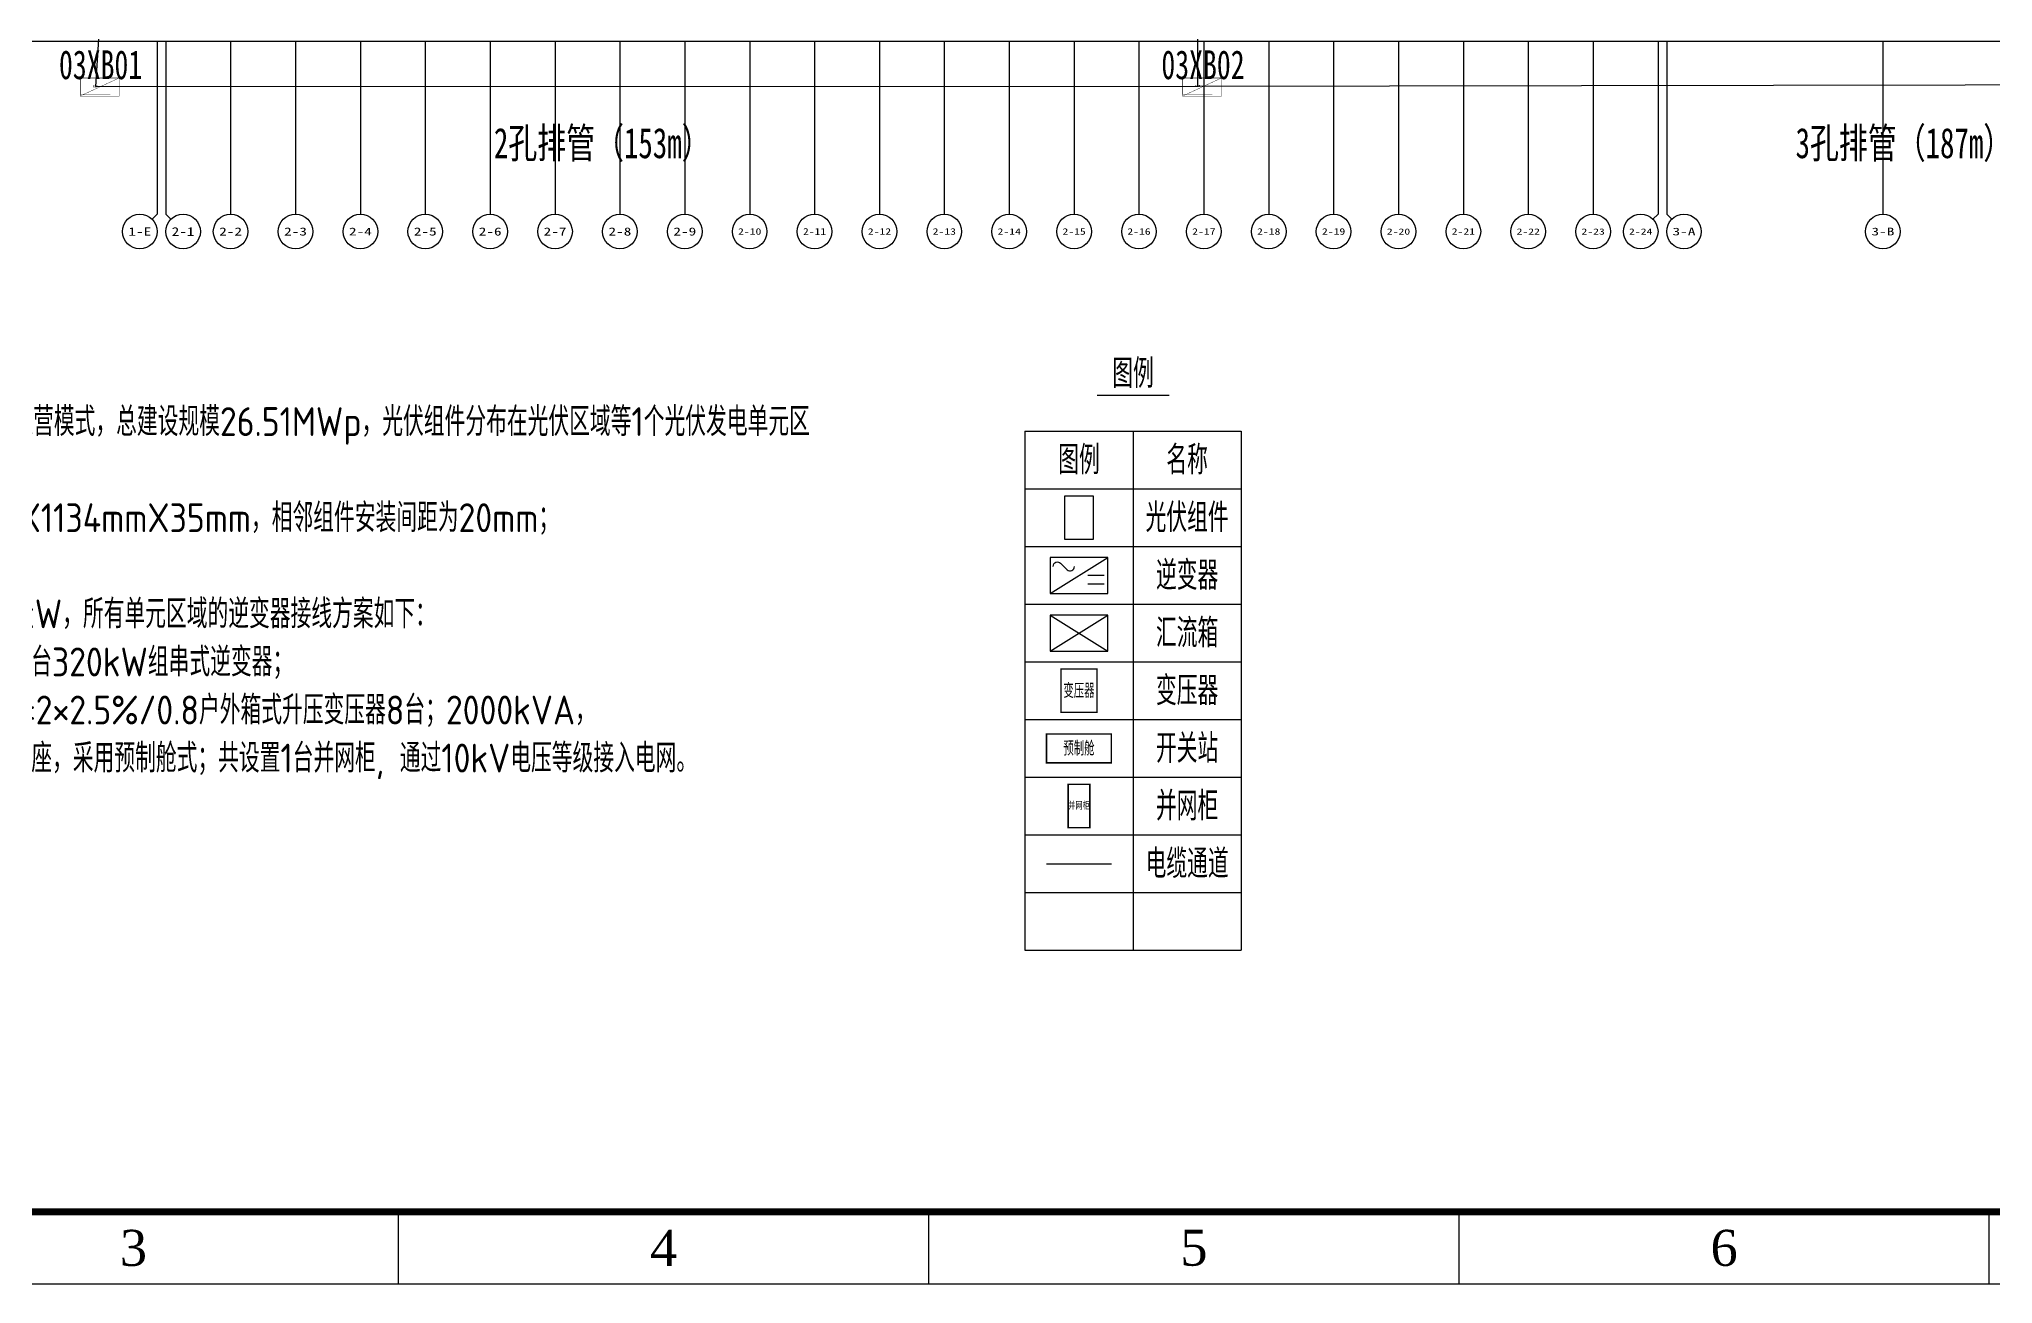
# Model space of a CAD drawing. Header units: metres. Extents: x 1218 to 2690, y 1163 to 1758.
# Drawn here: x 1389.2 to 1660.3, y 1163.8 to 1336.4 of the extents above; entities that cross this region are included whole.
import ezdxf
from ezdxf.enums import TextEntityAlignment as Align

# ---------------------------------------------------------------- set-up
doc = ezdxf.new("R2010")
doc.units = ezdxf.units.M
for name, color, linetype in [('AXIS', 3, 'Continuous'), ('AXIS_TEXT', 7, 'Continuous'), ('WALL', 9, 'Continuous'), ('文字', 7, 'Continuous'), ('电缆通道', 7, 'ByLayer'), ('箱变', 7, 'ByLayer'), ('箱逆', 2, 'Continuous')]:
    doc.layers.add(name, color=color, linetype=linetype)
doc.styles.add('Albedo', font='gbenor', dxfattribs={"bigfont": 'gbcbig'})
doc.styles.add('COMPLEX', font='COMPLEX')
doc.styles.add('Times', font='times.ttf')
doc.styles.add('仿宋1250', font='txt', dxfattribs={"width": 0.7071, "height": 1250})
doc.styles.add('宋体', font='txt', dxfattribs={"width": 0.7, "height": 100})

# ---------------------------------------------------------------- blocks, each defined once
blk = doc.blocks.new('_AXISO')
blk.add_circle((0, 0), 0.5)
at = {"layer": 'AXIS_TEXT', "style": 'COMPLEX', "width": 1.041667}
blk.add_attdef('A', text='', height=0.56, dxfattribs=at).set_placement((-0.25, -0.28), (0.25, -0.28), align=Align.FIT)
blk = doc.blocks.new('DT1')
at = {"layer": 'AXIS', "color": 252, "true_color": 0x939598}
for p, q in [((198160, 1865104), (198160, 1841104)), ((199360, 1865104), (199360, 1841104)), ((208360, 1865104), (208360, 1841104)), ((217360, 1865104), (217360, 1841104)), ((226360, 1865104), (226360, 1841104)), ((235360, 1865104), (235360, 1841104)), ((244360, 1865104), (244360, 1841104)), ((253360, 1865104), (253360, 1841104)), ((262360, 1865104), (262360, 1841104)), ((271360, 1865104), (271360, 1841104)), ((280360, 1865104), (280360, 1841104)), ((289360, 1865104), (289360, 1841104)), ((298360, 1865104), (298360, 1841104)), ((307360, 1865104), (307360, 1841104)), ((316360, 1865104), (316360, 1841104)), ((325360, 1865104), (325360, 1841104)), ((334360, 1865104), (334360, 1841104)), ((343360, 1865104), (343360, 1841104)), ((352360, 1865104), (352360, 1841104)), ((361360, 1865104), (361360, 1841104)), ((370360, 1865104), (370360, 1841104)), ((379360, 1865104), (379360, 1841104)), ((388360, 1865104), (388360, 1841104)), ((397360, 1865104), (397360, 1841104)), ((406360, 1865104), (406360, 1841104)), ((407560, 1865104), (407560, 1841104)), ((437560, 1865104), (437560, 1841104)), ((197457, 1840401), (198160, 1841104)), ((200063, 1840401), (199360, 1841104)), ((405657, 1840401), (406360, 1841104)), ((408263, 1840401), (407560, 1841104))]:
    blk.add_line(p, q, dxfattribs=at)
at = {"layer": 'WALL'}
blk.add_line((77860, 1865104), (1243660, 1865104), dxfattribs=at)
at = {"layer": 'AXIS', "color": 252, "true_color": 0x939598}
ref = blk.add_blockref('_AXISO', (195760, 1838704), dxfattribs=dict(at, xscale=4800, yscale=4800, zscale=4800))
ref.add_attrib('A', '1-E', dxfattribs={"layer": 'AXIS_TEXT', "height": 1161.6}).set_placement((194183, 1838123), (197336, 1838123), align=Align.FIT)
ref = blk.add_blockref('_AXISO', (201760, 1838704), dxfattribs=dict(at, xscale=4800, yscale=4800, zscale=4800))
ref.add_attrib('A', '2-1', dxfattribs={"layer": 'AXIS_TEXT', "height": 1198.5}).set_placement((200190, 1838104), (203329, 1838104), align=Align.FIT)
ref = blk.add_blockref('_AXISO', (208360, 1838704), dxfattribs=dict(at, xscale=4800, yscale=4800, zscale=4800))
ref.add_attrib('A', '2-2', dxfattribs={"layer": 'AXIS_TEXT', "height": 1110}).set_placement((206774, 1838149), (209946, 1838149), align=Align.FIT)
ref = blk.add_blockref('_AXISO', (217360, 1838704), dxfattribs=dict(at, xscale=4800, yscale=4800, zscale=4800))
ref.add_attrib('A', '2-3', dxfattribs={"layer": 'AXIS_TEXT', "height": 1110}).set_placement((215774, 1838149), (218946, 1838149), align=Align.FIT)
ref = blk.add_blockref('_AXISO', (226360, 1838704), dxfattribs=dict(at, xscale=4800, yscale=4800, zscale=4800))
ref.add_attrib('A', '2-4', dxfattribs={"layer": 'AXIS_TEXT', "height": 1077.9}).set_placement((224769, 1838165), (227951, 1838165), align=Align.FIT)
ref = blk.add_blockref('_AXISO', (235360, 1838704), dxfattribs=dict(at, xscale=4800, yscale=4800, zscale=4800))
ref.add_attrib('A', '2-5', dxfattribs={"layer": 'AXIS_TEXT', "height": 1110}).set_placement((233774, 1838149), (236946, 1838149), align=Align.FIT)
ref = blk.add_blockref('_AXISO', (244360, 1838704), dxfattribs=dict(at, xscale=4800, yscale=4800, zscale=4800))
ref.add_attrib('A', '2-6', dxfattribs={"layer": 'AXIS_TEXT', "height": 1110}).set_placement((242774, 1838149), (245946, 1838149), align=Align.FIT)
ref = blk.add_blockref('_AXISO', (253360, 1838704), dxfattribs=dict(at, xscale=4800, yscale=4800, zscale=4800))
ref.add_attrib('A', '2-7', dxfattribs={"layer": 'AXIS_TEXT', "height": 1110}).set_placement((251774, 1838149), (254946, 1838149), align=Align.FIT)
ref = blk.add_blockref('_AXISO', (262360, 1838704), dxfattribs=dict(at, xscale=4800, yscale=4800, zscale=4800))
ref.add_attrib('A', '2-8', dxfattribs={"layer": 'AXIS_TEXT', "height": 1110}).set_placement((260774, 1838149), (263946, 1838149), align=Align.FIT)
ref = blk.add_blockref('_AXISO', (271360, 1838704), dxfattribs=dict(at, xscale=4800, yscale=4800, zscale=4800))
ref.add_attrib('A', '2-9', dxfattribs={"layer": 'AXIS_TEXT', "height": 1110}).set_placement((269774, 1838149), (272946, 1838149), align=Align.FIT)
ref = blk.add_blockref('_AXISO', (280360, 1838704), dxfattribs=dict(at, xscale=4800, yscale=4800, zscale=4800))
ref.add_attrib('A', '2-10', dxfattribs={"layer": 'AXIS_TEXT', "height": 906}).set_placement((278742, 1838251), (281978, 1838251), align=Align.FIT)
ref = blk.add_blockref('_AXISO', (289360, 1838704), dxfattribs=dict(at, xscale=4800, yscale=4800, zscale=4800))
ref.add_attrib('A', '2-11', dxfattribs={"layer": 'AXIS_TEXT', "height": 965.5}).set_placement((287751, 1838221), (290969, 1838221), align=Align.FIT)
ref = blk.add_blockref('_AXISO', (298360, 1838704), dxfattribs=dict(at, xscale=4800, yscale=4800, zscale=4800))
ref.add_attrib('A', '2-12', dxfattribs={"layer": 'AXIS_TEXT', "height": 906}).set_placement((296742, 1838251), (299978, 1838251), align=Align.FIT)
ref = blk.add_blockref('_AXISO', (307360, 1838704), dxfattribs=dict(at, xscale=4800, yscale=4800, zscale=4800))
ref.add_attrib('A', '2-13', dxfattribs={"layer": 'AXIS_TEXT', "height": 906}).set_placement((305742, 1838251), (308978, 1838251), align=Align.FIT)
ref = blk.add_blockref('_AXISO', (316360, 1838704), dxfattribs=dict(at, xscale=4800, yscale=4800, zscale=4800))
ref.add_attrib('A', '2-14', dxfattribs={"layer": 'AXIS_TEXT', "height": 884.1}).set_placement((314739, 1838262), (317981, 1838262), align=Align.FIT)
ref = blk.add_blockref('_AXISO', (325360, 1838704), dxfattribs=dict(at, xscale=4800, yscale=4800, zscale=4800))
ref.add_attrib('A', '2-15', dxfattribs={"layer": 'AXIS_TEXT', "height": 906}).set_placement((323742, 1838251), (326978, 1838251), align=Align.FIT)
ref = blk.add_blockref('_AXISO', (334360, 1838704), dxfattribs=dict(at, xscale=4800, yscale=4800, zscale=4800))
ref.add_attrib('A', '2-16', dxfattribs={"layer": 'AXIS_TEXT', "height": 906}).set_placement((332742, 1838251), (335978, 1838251), align=Align.FIT)
ref = blk.add_blockref('_AXISO', (343360, 1838704), dxfattribs=dict(at, xscale=4800, yscale=4800, zscale=4800))
ref.add_attrib('A', '2-17', dxfattribs={"layer": 'AXIS_TEXT', "height": 906}).set_placement((341742, 1838251), (344978, 1838251), align=Align.FIT)
ref = blk.add_blockref('_AXISO', (352360, 1838704), dxfattribs=dict(at, xscale=4800, yscale=4800, zscale=4800))
ref.add_attrib('A', '2-18', dxfattribs={"layer": 'AXIS_TEXT', "height": 906}).set_placement((350742, 1838251), (353978, 1838251), align=Align.FIT)
ref = blk.add_blockref('_AXISO', (361360, 1838704), dxfattribs=dict(at, xscale=4800, yscale=4800, zscale=4800))
ref.add_attrib('A', '2-19', dxfattribs={"layer": 'AXIS_TEXT', "height": 906}).set_placement((359742, 1838251), (362978, 1838251), align=Align.FIT)
ref = blk.add_blockref('_AXISO', (370360, 1838704), dxfattribs=dict(at, xscale=4800, yscale=4800, zscale=4800))
ref.add_attrib('A', '2-20', dxfattribs={"layer": 'AXIS_TEXT', "height": 853.1}).set_placement((368735, 1838277), (371985, 1838277), align=Align.FIT)
ref = blk.add_blockref('_AXISO', (379360, 1838704), dxfattribs=dict(at, xscale=4800, yscale=4800, zscale=4800))
ref.add_attrib('A', '2-21', dxfattribs={"layer": 'AXIS_TEXT', "height": 906}).set_placement((377742, 1838251), (380978, 1838251), align=Align.FIT)
ref = blk.add_blockref('_AXISO', (388360, 1838704), dxfattribs=dict(at, xscale=4800, yscale=4800, zscale=4800))
ref.add_attrib('A', '2-22', dxfattribs={"layer": 'AXIS_TEXT', "height": 853.1}).set_placement((386735, 1838277), (389985, 1838277), align=Align.FIT)
ref = blk.add_blockref('_AXISO', (397360, 1838704), dxfattribs=dict(at, xscale=4800, yscale=4800, zscale=4800))
ref.add_attrib('A', '2-23', dxfattribs={"layer": 'AXIS_TEXT', "height": 853.1}).set_placement((395735, 1838277), (398985, 1838277), align=Align.FIT)
ref = blk.add_blockref('_AXISO', (403960, 1838704), dxfattribs=dict(at, xscale=4800, yscale=4800, zscale=4800))
ref.add_attrib('A', '2-24', dxfattribs={"layer": 'AXIS_TEXT', "height": 833.6}).set_placement((402332, 1838287), (405587, 1838287), align=Align.FIT)
ref = blk.add_blockref('_AXISO', (409960, 1838704), dxfattribs=dict(at, xscale=4800, yscale=4800, zscale=4800))
ref.add_attrib('A', '3-A', dxfattribs={"layer": 'AXIS_TEXT', "height": 1062.5}).set_placement((408366, 1838172), (411554, 1838172), align=Align.FIT)
ref = blk.add_blockref('_AXISO', (437560, 1838704), dxfattribs=dict(at, xscale=4800, yscale=4800, zscale=4800))
ref.add_attrib('A', '3-B', dxfattribs={"layer": 'AXIS_TEXT', "height": 1077.9}).set_placement((435969, 1838165), (439151, 1838165), align=Align.FIT)
blk = doc.blocks.new('*U707', base_point=(205, 115))
at = {"layer": '箱变', "const_width": 2.5}
blk.add_lwpolyline([(0, 0), (410, 0), (410, 230), (0, 230)], close=True, dxfattribs=at)
at = {"layer": '箱变', "style": 'Albedo'}
blk.add_text('变压器', height=25, dxfattribs=at).set_placement((205, 115), align=Align.MIDDLE_CENTER)
blk = doc.blocks.new('*U708', base_point=(205, 115))
at = {"layer": '箱变', "const_width": 2.5}
blk.add_lwpolyline([(0, 0), (410, 0), (410, 230), (0, 230)], close=True, dxfattribs=at)
at = {"layer": '箱变', "style": 'Albedo'}
blk.add_text('变压器', height=25, dxfattribs=at).set_placement((205, 115), align=Align.MIDDLE_CENTER)
blk = doc.blocks.new('*U712', base_point=(2, 3))
at = {"color": 0}
blk.add_lwpolyline([(0, 0), (4, 0), (4, 6), (0, 6)], close=True, dxfattribs=at)
blk = doc.blocks.new('*U713', base_point=(4, 2.5))
at = {"color": 0}
for p, q in [((0, 0), (8, 5)), ((5.21, 2.52), (7.51, 2.52)), ((5.21, 1.34), (7.51, 1.34))]:
    blk.add_line(p, q, dxfattribs=at)
blk.add_lwpolyline([(0, 0), (8, 0), (8, 5), (0, 5)], close=True, dxfattribs=at)
blk.add_lwpolyline([(0.43, 3.74, -0.6815), (1.45, 4.19), (2.35, 3.28, 0.6815), (3.36, 3.74)], format="xyb", dxfattribs=at)
blk = doc.blocks.new('*U714', base_point=(4, 2.5))
at = {"color": 0}
for p, q in [((0, 0), (8, 5)), ((0, 5), (8, 0))]:
    blk.add_line(p, q, dxfattribs=at)
blk.add_lwpolyline([(0, 0), (8, 0), (8, 5), (0, 5)], close=True, dxfattribs=at)
blk = doc.blocks.new('*U711', base_point=(0, 10))
for p, q in [((10, 5), (20, 5)), ((0, 0), (30, 0)), ((0, 0), (0, -72)), ((15, 0), (15, -72)), ((30, 0), (30, -72)), ((0, -8), (30, -8)), ((0, -16), (30, -16)), ((0, -24), (30, -24)), ((0, -32), (30, -32)), ((0, -40), (30, -40)), ((0, -48), (30, -48)), ((0, -56), (30, -56)), ((0, -64), (30, -64)), ((0, -72), (30, -72))]:
    blk.add_line(p, q)
at = {"color": 6}
blk.add_line((3, -60), (12, -60), dxfattribs=at)
at = {"const_width": 0.2}
for points in [[(5, -33), (5, -39), (10, -39), (10, -33)], [(3, -42), (3, -46), (12, -46), (12, -42)], [(6, -49), (6, -55), (9, -55), (9, -49)]]:
    blk.add_lwpolyline(points, close=True, dxfattribs=at)
at = {"color": 5}
blk.add_blockref('*U712', (7.5, -12), dxfattribs=at)
blk.add_blockref('*U713', (7.5, -20))
at = {"color": 1}
blk.add_blockref('*U714', (7.5, -28), dxfattribs=at)
at = {"color": 6, "style": 'Albedo'}
for s, p in [('图例', (15, 8)), ('图例', (7.5, -4)), ('名称', (22.5, -4)), ('光伏组件', (22.5, -12)), ('逆变器', (22.5, -20)), ('汇流箱', (22.5, -28)), ('变压器', (22.5, -36)), ('开关站', (22.5, -44)), ('并网柜', (22.5, -52)), ('电缆通道', (22.5, -60))]:
    blk.add_text(s, height=4, dxfattribs=at).set_placement(p, align=Align.MIDDLE_CENTER)
at = {"style": 'Albedo'}
for s, height, p in [('变压器', 2, (7.5, -36)), ('预制舱', 2, (7.5, -44)), ('并网柜', 1, (7.5, -52))]:
    blk.add_text(s, height=height, dxfattribs=at).set_placement(p, align=Align.MIDDLE_CENTER)
blk = doc.blocks.new('*U715')
at = {"color": 6, "insert": (0, 0), "char_height": 4, "width": 200, "attachment_point": 1, "style": 'Albedo'}
blk.add_mtext('说明：\\P   1、本项目为分布式光伏发电项目，采用“自发自用、余电上网”的运营模式，总建设规模26.51MWp，光伏组件分布在光伏区域等1个光伏发电单元区域，共安装580Wp的光伏组件45702块；\\P   2、组件采用单晶硅光伏组件。580Wp组件尺寸为2278mmX1134mmX35mm，相邻组件安装间距为20mm；\\P   3、光伏组件采用檩条夹具式安装方式；\\P   4、本项目共设置了65台组串式逆变器，逆变器额定功率为320kW，所有单元区域的逆变器接线方案如下：\\P      1）光伏区域，共45702块电池组件，1698串， 接入65台320kW组串式逆变器；\\P   5、变压器型式采用户外箱式变压器,共配置2500kVA，10.5±2×2.5%/0.8户外箱式升压变压器8台；2000kVA，10.5±2×2.5%/0.8户外箱式升压变压器2台。新建10kV开关站1座，采用预制舱式；共设置1台并网柜, 通过10kV电压等级接入电网。', dxfattribs=at)
blk = doc.blocks.new('*U717')
at = {"color": 5}
blk.add_lwpolyline([(0, 0), (1471, 0), (1471, 594), (0, 594)], close=True, dxfattribs=at)

msp = doc.modelspace()

# ---------------------------------------------------------------- linework, layer by layer
at = {"color": 5}
for p, q in [((1439.12, 1163.77), (1439.12, 1173.77)), ((1512.67, 1163.77), (1512.67, 1173.77)), ((1586.22, 1163.77), (1586.22, 1173.77)), ((1659.77, 1163.77), (1659.77, 1173.77))]:
    msp.add_line(p, q, dxfattribs=at)
at = {"color": 5, "const_width": 1}
msp.add_lwpolyline([(1243.47, 1173.77), (2679.47, 1173.77), (2679.47, 1747.77), (1243.47, 1747.77)], close=True, dxfattribs=at)
at = {"layer": '电缆通道', "color": 6}
for points in [[(1397.5, 1336.45, 0), (1397.09, 1329.87, 0.01)], [(1397.5, 1336.45, 12), (1397.5, 1336.45, 0)], [(1549.94, 1336.45, 0), (1549.95, 1329.92, 0.01)], [(1549.94, 1336.45, 12), (1549.94, 1336.45, 0)], [(1397.09, 1329.87, 0.01), (1549.95, 1329.92, 0.01)], [(1549.95, 1329.92, 0.01), (1736.31, 1330.26, 0.01)]]:
    msp.add_polyline3d(points, dxfattribs=at)
at = {"layer": '箱逆', "color": 2, "const_width": 0.05, "elevation": 12.3}
for points in [[(1394.95, 1331.05), (1400.35, 1331.05), (1400.35, 1328.55), (1394.95, 1328.55)], [(1547.87, 1331.05), (1553.27, 1331.05), (1553.27, 1328.55), (1547.87, 1328.55)]]:
    msp.add_lwpolyline(points, close=True, dxfattribs=at)
for points in [[(1394.95, 1328.55), (1400.35, 1331.05)], [(1547.87, 1328.55), (1553.27, 1331.05)]]:
    msp.add_lwpolyline(points, dxfattribs=at)

# ---------------------------------------------------------------- block references
for name, p in [('*U717', (1218.47, 1163.77)), ('*U715', (1296, 1292.06)), ('*U711', (1526, 1292.06))]:
    msp.add_blockref(name, p)
at = {"xscale": 0.001, "yscale": 0.001, "zscale": 0.001}
msp.add_blockref('DT1', (1207.46, -528.95, 12.3), dxfattribs=at)
at = {"layer": '箱变', "xscale": 0.01, "yscale": 0.01, "zscale": 0.01}
for name, p in [('*U707', (1397.09, 1329.87, 1.16)), ('*U708', (1549.95, 1329.92, 1.16))]:
    msp.add_blockref(name, p, dxfattribs=at)

# ---------------------------------------------------------------- texts
at = {"color": 4, "style": 'Times'}
for s, p in [('3', (1402.34, 1168.77)), ('4', (1475.89, 1168.77)), ('5', (1549.44, 1168.77)), ('6', (1622.99, 1168.77))]:
    msp.add_text(s, height=5, dxfattribs=at).set_placement(p, align=Align.MIDDLE)
at = {"layer": '文字', "style": '宋体', "width": 0.7}
for s, p in [('2孔排管（153m）', (1452.34, 1322.03, 12.3)), ('3孔排管（187m）', (1632.9, 1322.03, 12.3))]:
    msp.add_text(s, height=4.2, dxfattribs=at).set_placement(p, align=Align.MIDDLE_LEFT)
at = {"layer": '箱逆', "style": '仿宋1250', "width": 0.7071}
for s, p in [('03XB01', (1397.78, 1332.86, 12.3)), ('03XB02', (1550.7, 1332.86, 12.3))]:
    msp.add_text(s, height=4, dxfattribs=at).set_placement(p, align=Align.MIDDLE)

doc.saveas('drawing.dxf')
